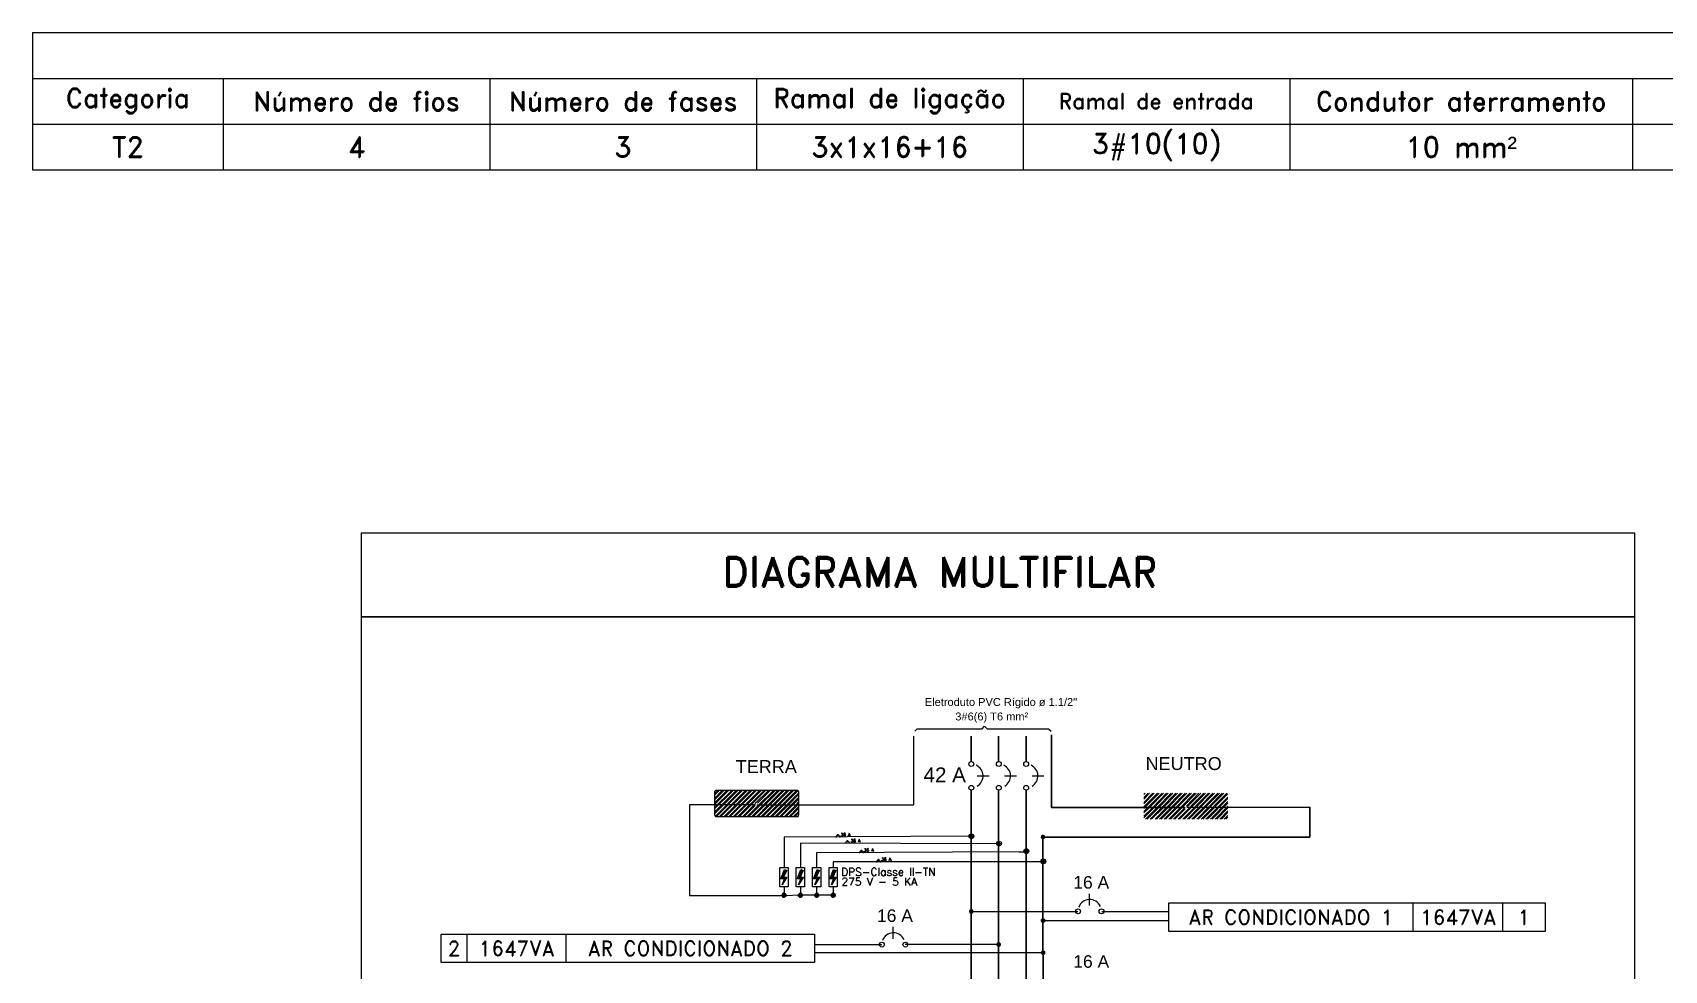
# Model space of a CAD drawing. Header units: metres. Extents: x 2012 to 4043, y 2396 to 4846.
# Drawn here: x 2069.24 to 2079.74, y 2412.63 to 2418.66 of the extents above; entities that cross this region are included whole.
import ezdxf

# ---------------------------------------------------------------- set-up
doc = ezdxf.new("R2010")
doc.units = ezdxf.units.M
doc.linetypes.add('CONTORNO_QUADRO_T', pattern=[0.35, 0.2, -0.15])
for name, color, linetype in [('ELE-TEXTO04', 4, 'CONTORNO_QUADRO_T'), ('PDF3_COTA', 7, 'Continuous'), ('PDF3_DI-Barramento Fase 1', 6, 'Continuous'), ('PDF3_DI-Barramento Fase 2', 6, 'Continuous'), ('PDF3_DI-Barramento Fase 3', 4, 'Continuous'), ('PDF3_DI-Disjuntor', 7, 'Continuous'), ('PDF3_DI-Textos do diagrama', 7, 'Continuous'), ('PDF3_DIAGRAMA', 7, 'Continuous'), ('PDF3_eletrodutos', 3, 'Continuous'), ('PDF3_Text', 7, 'Continuous'), ('VISTA FRONTAL', 7, 'Continuous')]:
    doc.layers.add(name, color=color, linetype=linetype)
doc.layers.add('PDF3_DI-Linhas do diagrama', color=7, linetype='Continuous', true_color=0xdcdcdc)
doc.styles.add('N', font='romand.shx', dxfattribs={"height": 0.13})
doc.styles.add('PDF Arial', font='arial.ttf')

msp = doc.modelspace()

# ---------------------------------------------------------------- linework, layer by layer
for p, q in [((2069.236, 2418.664), (2092.521, 2418.664)), ((2069.236, 2418.664), (2069.236, 2417.782)), ((2069.236, 2418.37), (2092.521, 2418.37)), ((2070.462, 2418.37), (2070.462, 2417.782)), ((2072.178, 2418.37), (2072.178, 2417.782)), ((2073.893, 2418.37), (2073.893, 2417.782)), ((2075.609, 2418.37), (2075.609, 2417.782)), ((2077.325, 2418.37), (2077.325, 2417.782)), ((2079.531, 2418.37), (2079.531, 2417.782)), ((2069.236, 2418.076), (2092.521, 2418.076)), ((2069.236, 2417.782), (2092.521, 2417.782))]:
    msp.add_line(p, q)
at = {"layer": 'PDF3_COTA', "lineweight": 25}
for points in [[(2075.284, 2413.011), (2075.962, 2413.011)], [(2076.116, 2413.011), (2076.546, 2413.011)], [(2078.12, 2412.882), (2078.12, 2413.065)], [(2078.695, 2412.882), (2078.695, 2413.065)], [(2075.735, 2412.952), (2076.546, 2412.952)], [(2072.032, 2412.681), (2072.032, 2412.865)], [(2072.669, 2412.681), (2072.669, 2412.865)], [(2074.268, 2412.797), (2074.7, 2412.797)], [(2075.452, 2412.797), (2074.85, 2412.797)], [(2075.735, 2412.745), (2074.268, 2412.745)]]:
    msp.add_lwpolyline(points, dxfattribs=at)
for points in [[(2076.546, 2412.882), (2076.546, 2413.065), (2078.969, 2413.065), (2078.969, 2412.882), (2076.714, 2412.882)], [(2071.864, 2412.681), (2071.864, 2412.865), (2074.268, 2412.865), (2074.268, 2412.681)]]:
    msp.add_lwpolyline(points, close=True, dxfattribs=at)
at = {"layer": 'PDF3_DI-Barramento Fase 1', "lineweight": 30}
for points in [[(2075.276, 2414.139), (2075.276, 2413.973)], [(2075.452, 2414.139), (2075.452, 2413.973)], [(2075.628, 2414.139), (2075.628, 2413.973)], [(2075.276, 2413.79), (2075.276, 2408.867), (2075.276, 2408.468)]]:
    msp.add_lwpolyline(points, dxfattribs=at)
at = {"layer": 'PDF3_DI-Barramento Fase 2', "lineweight": 30}
msp.add_lwpolyline([(2075.452, 2413.79), (2075.452, 2408.867), (2075.452, 2408.472)], dxfattribs=at)
at = {"layer": 'PDF3_DI-Barramento Fase 3', "lineweight": 30}
for points in [[(2075.792, 2414.146), (2075.792, 2413.679), (2076.652, 2413.679)], [(2076.663, 2413.679), (2077.454, 2413.681), (2077.454, 2413.489), (2075.827, 2413.489)], [(2076.239, 2413.489), (2075.737, 2413.489), (2075.739, 2411.973), (2075.739, 2408.867), (2075.739, 2408.487)]]:
    msp.add_lwpolyline(points, dxfattribs=at)
at = {"layer": 'PDF3_DI-Barramento Fase 3', "color": 6, "lineweight": 30}
msp.add_lwpolyline([(2075.628, 2413.79), (2075.628, 2408.867), (2075.628, 2408.485)], dxfattribs=at)
at = {"layer": 'PDF3_DI-Disjuntor', "transparency": 33554559}
for points in [[(2074.055, 2413.231), (2074.084, 2413.221), (2074.05, 2413.221)], [(2074.071, 2413.274), (2074.068, 2413.231), (2074.055, 2413.231)], [(2074.09, 2413.231), (2074.055, 2413.231), (2074.084, 2413.221)], [(2074.074, 2413.221), (2074.084, 2413.221), (2074.059, 2413.181)], [(2074.089, 2413.274), (2074.071, 2413.274), (2074.068, 2413.231)], [(2074.074, 2413.28), (2074.089, 2413.274), (2074.071, 2413.274)], [(2074.159, 2413.231), (2074.19, 2413.221), (2074.156, 2413.221)], [(2074.177, 2413.274), (2074.174, 2413.231), (2074.159, 2413.231)], [(2074.196, 2413.231), (2074.159, 2413.231), (2074.19, 2413.221)], [(2074.18, 2413.221), (2074.19, 2413.221), (2074.165, 2413.181)], [(2074.195, 2413.274), (2074.177, 2413.274), (2074.174, 2413.231)], [(2074.18, 2413.28), (2074.195, 2413.274), (2074.177, 2413.274)], [(2074.265, 2413.231), (2074.296, 2413.221), (2074.26, 2413.221)], [(2074.283, 2413.274), (2074.278, 2413.231), (2074.265, 2413.231)], [(2074.302, 2413.231), (2074.265, 2413.231), (2074.296, 2413.221)], [(2074.284, 2413.221), (2074.296, 2413.221), (2074.27, 2413.181)], [(2074.299, 2413.274), (2074.283, 2413.274), (2074.278, 2413.231)], [(2074.284, 2413.28), (2074.299, 2413.274), (2074.283, 2413.274)], [(2074.371, 2413.231), (2074.4, 2413.221), (2074.366, 2413.221)], [(2074.387, 2413.274), (2074.384, 2413.231), (2074.371, 2413.231)], [(2074.407, 2413.231), (2074.371, 2413.231), (2074.4, 2413.221)], [(2074.39, 2413.221), (2074.4, 2413.221), (2074.376, 2413.181)], [(2074.405, 2413.274), (2074.387, 2413.274), (2074.384, 2413.231)], [(2074.39, 2413.28), (2074.405, 2413.274), (2074.387, 2413.274)]]:
    msp.add_solid(points, dxfattribs=at)
at = {"layer": 'PDF3_DI-Linhas do diagrama', "lineweight": 20}
for centre in [(2075.276, 2413.494), (2075.454, 2413.447), (2075.63, 2413.398), (2075.739, 2413.333)]:
    msp.add_circle(centre, 0.0155, dxfattribs=at)
at = {"layer": 'PDF3_DI-Linhas do diagrama', "transparency": 33554559}
for points in [[(2075.266, 2413.502), (2075.276, 2413.494), (2075.263, 2413.494)], [(2075.263, 2413.494), (2075.266, 2413.485), (2075.276, 2413.494)], [(2075.276, 2413.507), (2075.266, 2413.502), (2075.276, 2413.494)], [(2075.266, 2413.485), (2075.276, 2413.494), (2075.276, 2413.481)], [(2075.276, 2413.494), (2075.284, 2413.502), (2075.276, 2413.507)], [(2075.289, 2413.494), (2075.276, 2413.494), (2075.284, 2413.502)], [(2075.276, 2413.494), (2075.276, 2413.481), (2075.284, 2413.485)], [(2075.284, 2413.485), (2075.289, 2413.494), (2075.276, 2413.494)], [(2075.442, 2413.454), (2075.452, 2413.446), (2075.439, 2413.446)], [(2075.439, 2413.446), (2075.442, 2413.437), (2075.452, 2413.446)], [(2075.452, 2413.458), (2075.442, 2413.454), (2075.452, 2413.446)], [(2075.442, 2413.437), (2075.452, 2413.446), (2075.452, 2413.433)], [(2075.452, 2413.446), (2075.46, 2413.454), (2075.452, 2413.458)], [(2075.463, 2413.446), (2075.452, 2413.446), (2075.46, 2413.454)], [(2075.452, 2413.446), (2075.452, 2413.433), (2075.46, 2413.437)], [(2075.46, 2413.437), (2075.463, 2413.446), (2075.452, 2413.446)], [(2075.621, 2413.407), (2075.631, 2413.399), (2075.618, 2413.399)], [(2075.631, 2413.41), (2075.621, 2413.407), (2075.631, 2413.399)], [(2075.631, 2413.399), (2075.639, 2413.407), (2075.631, 2413.41)], [(2075.642, 2413.399), (2075.631, 2413.399), (2075.639, 2413.407)], [(2075.618, 2413.399), (2075.621, 2413.389), (2075.631, 2413.399)], [(2075.621, 2413.389), (2075.631, 2413.399), (2075.631, 2413.386)], [(2075.631, 2413.399), (2075.631, 2413.386), (2075.639, 2413.389)], [(2075.639, 2413.389), (2075.642, 2413.399), (2075.631, 2413.399)], [(2075.73, 2413.342), (2075.74, 2413.332), (2075.727, 2413.332)], [(2075.727, 2413.332), (2075.73, 2413.324), (2075.74, 2413.332)], [(2075.74, 2413.345), (2075.73, 2413.342), (2075.74, 2413.332)], [(2075.73, 2413.324), (2075.74, 2413.332), (2075.74, 2413.319)], [(2075.74, 2413.332), (2075.748, 2413.342), (2075.74, 2413.345)], [(2075.752, 2413.332), (2075.74, 2413.332), (2075.748, 2413.342)], [(2075.74, 2413.332), (2075.74, 2413.319), (2075.748, 2413.324)], [(2075.748, 2413.324), (2075.752, 2413.332), (2075.74, 2413.332)], [(2075.276, 2413.011), (2075.263, 2413.018), (2075.261, 2413.011)], [(2075.261, 2413.011), (2075.263, 2413.003), (2075.276, 2413.011)], [(2075.267, 2413.024), (2075.276, 2413.011), (2075.263, 2413.018)], [(2075.263, 2413.003), (2075.276, 2413.011), (2075.267, 2412.996)], [(2075.276, 2413.026), (2075.267, 2413.024), (2075.276, 2413.011)], [(2075.276, 2413.011), (2075.267, 2412.996), (2075.276, 2412.995)], [(2075.276, 2413.011), (2075.284, 2413.024), (2075.276, 2413.026)], [(2075.289, 2413.018), (2075.276, 2413.011), (2075.284, 2413.024)], [(2075.29, 2413.011), (2075.289, 2413.018), (2075.276, 2413.011)], [(2075.276, 2412.995), (2075.284, 2412.996), (2075.276, 2413.011)], [(2075.284, 2412.996), (2075.276, 2413.011), (2075.289, 2413.003)], [(2075.276, 2413.011), (2075.289, 2413.003), (2075.29, 2413.011)], [(2075.737, 2412.952), (2075.724, 2412.961), (2075.722, 2412.952)], [(2075.722, 2412.952), (2075.724, 2412.944), (2075.737, 2412.952)], [(2075.73, 2412.965), (2075.737, 2412.952), (2075.724, 2412.961)], [(2075.724, 2412.944), (2075.737, 2412.952), (2075.73, 2412.939)], [(2075.737, 2412.967), (2075.73, 2412.965), (2075.737, 2412.952)], [(2075.737, 2412.952), (2075.73, 2412.939), (2075.737, 2412.938)], [(2075.737, 2412.952), (2075.745, 2412.965), (2075.737, 2412.967)], [(2075.752, 2412.961), (2075.737, 2412.952), (2075.745, 2412.965)], [(2075.753, 2412.952), (2075.752, 2412.961), (2075.737, 2412.952)], [(2075.737, 2412.938), (2075.745, 2412.939), (2075.737, 2412.952)], [(2075.745, 2412.939), (2075.737, 2412.952), (2075.752, 2412.944)], [(2075.737, 2412.952), (2075.752, 2412.944), (2075.753, 2412.952)], [(2075.452, 2412.797), (2075.439, 2412.806), (2075.437, 2412.797)], [(2075.437, 2412.797), (2075.439, 2412.789), (2075.452, 2412.797)], [(2075.445, 2412.811), (2075.452, 2412.797), (2075.439, 2412.806)], [(2075.439, 2412.789), (2075.452, 2412.797), (2075.445, 2412.784)], [(2075.452, 2412.812), (2075.445, 2412.811), (2075.452, 2412.797)], [(2075.452, 2412.797), (2075.445, 2412.784), (2075.452, 2412.783)], [(2075.452, 2412.797), (2075.46, 2412.811), (2075.452, 2412.812)], [(2075.465, 2412.806), (2075.452, 2412.797), (2075.46, 2412.811)], [(2075.468, 2412.797), (2075.465, 2412.806), (2075.452, 2412.797)], [(2075.452, 2412.783), (2075.46, 2412.784), (2075.452, 2412.797)], [(2075.46, 2412.784), (2075.452, 2412.797), (2075.465, 2412.789)], [(2075.452, 2412.797), (2075.465, 2412.789), (2075.468, 2412.797)], [(2075.739, 2412.745), (2075.726, 2412.753), (2075.724, 2412.745)], [(2075.724, 2412.745), (2075.726, 2412.737), (2075.739, 2412.745)], [(2075.73, 2412.758), (2075.739, 2412.745), (2075.726, 2412.753)], [(2075.726, 2412.737), (2075.739, 2412.745), (2075.73, 2412.732)], [(2075.739, 2412.76), (2075.73, 2412.758), (2075.739, 2412.745)], [(2075.739, 2412.745), (2075.73, 2412.732), (2075.739, 2412.731)], [(2075.739, 2412.745), (2075.747, 2412.758), (2075.739, 2412.76)], [(2075.752, 2412.753), (2075.739, 2412.745), (2075.747, 2412.758)], [(2075.753, 2412.745), (2075.752, 2412.753), (2075.739, 2412.745)], [(2075.739, 2412.731), (2075.747, 2412.732), (2075.739, 2412.745)], [(2075.747, 2412.732), (2075.739, 2412.745), (2075.752, 2412.737)], [(2075.739, 2412.745), (2075.752, 2412.737), (2075.753, 2412.745)]]:
    msp.add_solid(points, dxfattribs=at)
at = {"layer": 'PDF3_DI-Textos do diagrama', "lineweight": 20}
msp.add_lwpolyline([(2074.912, 2414.17), (2074.928, 2414.186), (2075.346, 2414.186), (2075.36, 2414.203), (2075.377, 2414.186), (2075.773, 2414.186), (2075.789, 2414.17)], dxfattribs=at)
for points in [[(2074.089, 2413.274), (2074.068, 2413.231), (2074.09, 2413.231), (2074.059, 2413.181), (2074.074, 2413.221), (2074.05, 2413.221), (2074.074, 2413.28)], [(2074.195, 2413.274), (2074.174, 2413.231), (2074.196, 2413.231), (2074.165, 2413.181), (2074.18, 2413.221), (2074.156, 2413.221), (2074.18, 2413.28)], [(2074.299, 2413.274), (2074.278, 2413.231), (2074.302, 2413.231), (2074.27, 2413.181), (2074.284, 2413.221), (2074.26, 2413.221), (2074.284, 2413.28)], [(2074.405, 2413.274), (2074.384, 2413.231), (2074.407, 2413.231), (2074.376, 2413.181), (2074.39, 2413.221), (2074.366, 2413.221), (2074.39, 2413.28)]]:
    msp.add_lwpolyline(points, close=True, dxfattribs=at)
at = {"layer": 'PDF3_DIAGRAMA', "color": 1, "lineweight": 5}
for points in [[(2075.313, 2413.882), (2075.39, 2413.882)], [(2075.489, 2413.882), (2075.566, 2413.882)], [(2075.667, 2413.882), (2075.742, 2413.882)], [(2074.418, 2413.496), (2074.418, 2413.508)], [(2074.479, 2413.456), (2074.479, 2413.468)], [(2074.569, 2413.394), (2074.569, 2413.406)], [(2074.679, 2413.336), (2074.679, 2413.348)], [(2076.037, 2413.048), (2076.037, 2413.124)], [(2074.774, 2412.834), (2074.774, 2412.911)]]:
    msp.add_lwpolyline(points, dxfattribs=at)
at = {"layer": 'PDF3_DIAGRAMA', "lineweight": 5}
for points in [[(2075.29, 2413.494), (2074.071, 2413.489), (2074.071, 2413.293)], [(2075.465, 2413.445), (2074.177, 2413.45), (2074.177, 2413.293)], [(2075.592, 2413.393), (2074.281, 2413.388), (2074.281, 2413.293)], [(2075.737, 2413.329), (2074.387, 2413.329), (2074.387, 2413.293)], [(2075.585, 2413.393), (2075.638, 2413.394)]]:
    msp.add_lwpolyline(points, dxfattribs=at)
at = {"layer": 'PDF3_DIAGRAMA', "color": 1, "lineweight": 5}
for points in [[(2074.045, 2413.293), (2074.097, 2413.293), (2074.097, 2413.168), (2074.045, 2413.168)], [(2074.149, 2413.293), (2074.203, 2413.293), (2074.203, 2413.168), (2074.149, 2413.168)], [(2074.255, 2413.293), (2074.307, 2413.293), (2074.307, 2413.168), (2074.255, 2413.168)], [(2074.361, 2413.293), (2074.413, 2413.293), (2074.413, 2413.168), (2074.361, 2413.168)]]:
    msp.add_lwpolyline(points, close=True, dxfattribs=at)
for centre, radius in [((2075.276, 2413.959), 0.0155), ((2075.453, 2413.959), 0.0155), ((2075.629, 2413.959), 0.0155), ((2075.276, 2413.806), 0.0155), ((2075.453, 2413.806), 0.0155), ((2075.629, 2413.806), 0.0155), ((2074.406, 2413.49), 0.00241), ((2074.43, 2413.49), 0.00241), ((2074.467, 2413.451), 0.00241), ((2074.491, 2413.451), 0.00241), ((2074.557, 2413.389), 0.00241), ((2074.581, 2413.389), 0.00241), ((2074.667, 2413.33), 0.00241), ((2074.691, 2413.33), 0.00241), ((2075.963, 2413.011), 0.0155), ((2076.114, 2413.011), 0.0155), ((2074.7, 2412.797), 0.0155), ((2074.852, 2412.797), 0.0155)]:
    msp.add_circle(centre, radius, dxfattribs=at)
for centre, radius, start, end in [((2075.276, 2413.882), 0.0758, 299.9965, 65.001), ((2075.453, 2413.882), 0.0758, 299.9965, 65.001), ((2075.629, 2413.882), 0.0758, 299.9965, 65.001), ((2074.418, 2413.49), 0.0118, 29.9965, 155.001), ((2074.479, 2413.451), 0.0118, 29.9965, 155.001), ((2074.569, 2413.389), 0.0118, 29.9965, 155.001), ((2074.679, 2413.33), 0.0118, 29.9965, 155.001), ((2076.038, 2413.011), 0.0758, 24.9999, 159.9994), ((2074.775, 2412.797), 0.0758, 24.9999, 159.9994)]:
    msp.add_arc(centre, radius, start, end, dxfattribs=at)
at = {"layer": 'PDF3_eletrodutos', "lineweight": 9}
for points in [[(2073.895, 2413.697), (2074.907, 2413.697), (2074.907, 2414.139)], [(2073.623, 2413.769), (2073.642, 2413.787)], [(2073.623, 2413.738), (2073.671, 2413.787)], [(2073.623, 2413.709), (2073.701, 2413.787)], [(2073.623, 2413.679), (2073.732, 2413.787)], [(2073.623, 2413.648), (2073.761, 2413.787)], [(2073.623, 2413.759), (2073.652, 2413.787)], [(2073.623, 2413.728), (2073.681, 2413.787)], [(2073.623, 2413.699), (2073.711, 2413.787)], [(2073.623, 2413.67), (2073.742, 2413.787)], [(2073.623, 2413.639), (2073.771, 2413.787)], [(2073.627, 2413.622), (2073.79, 2413.787)], [(2073.636, 2413.622), (2073.8, 2413.787)], [(2073.655, 2413.622), (2073.821, 2413.787)], [(2073.665, 2413.622), (2073.831, 2413.787)], [(2073.685, 2413.622), (2073.851, 2413.787)], [(2073.696, 2413.622), (2073.861, 2413.787)], [(2073.715, 2413.622), (2073.88, 2413.787)], [(2073.725, 2413.622), (2073.89, 2413.787)], [(2073.745, 2413.622), (2073.911, 2413.787)], [(2073.755, 2413.622), (2073.921, 2413.787)], [(2073.774, 2413.622), (2073.94, 2413.787)], [(2073.784, 2413.622), (2073.95, 2413.787)], [(2073.834, 2413.622), (2073.909, 2413.697), (2074.001, 2413.787)], [(2073.844, 2413.622), (2073.919, 2413.697), (2074.011, 2413.787)], [(2073.864, 2413.622), (2073.939, 2413.697), (2074.03, 2413.787)], [(2073.874, 2413.622), (2073.95, 2413.697), (2074.04, 2413.787)], [(2073.888, 2413.706), (2073.97, 2413.787)], [(2073.895, 2413.622), (2073.97, 2413.697), (2074.059, 2413.787)], [(2073.9, 2413.706), (2073.98, 2413.787)], [(2073.905, 2413.622), (2073.98, 2413.697), (2074.069, 2413.787)], [(2073.924, 2413.622), (2073.999, 2413.697), (2074.089, 2413.787)], [(2073.934, 2413.622), (2074.009, 2413.697), (2074.1, 2413.787)], [(2073.954, 2413.622), (2074.028, 2413.697), (2074.12, 2413.787)], [(2073.963, 2413.622), (2074.04, 2413.697), (2074.13, 2413.787)], [(2073.984, 2413.622), (2074.059, 2413.697), (2074.149, 2413.787)], [(2073.994, 2413.622), (2074.069, 2413.697), (2074.159, 2413.787)], [(2074.014, 2413.622), (2074.089, 2413.697), (2074.165, 2413.772)], [(2074.024, 2413.622), (2074.099, 2413.697), (2074.165, 2413.763)], [(2074.043, 2413.622), (2074.118, 2413.697), (2074.165, 2413.743)], [(2074.053, 2413.622), (2074.128, 2413.697), (2074.165, 2413.733)], [(2073.885, 2413.697), (2073.463, 2413.697), (2073.463, 2413.114), (2074.09, 2413.114)], [(2073.805, 2413.622), (2073.887, 2413.704)], [(2073.815, 2413.622), (2073.885, 2413.693)], [(2074.074, 2413.622), (2074.149, 2413.697), (2074.165, 2413.714)], [(2074.084, 2413.622), (2074.159, 2413.697), (2074.165, 2413.704)], [(2074.103, 2413.622), (2074.165, 2413.683)], [(2074.113, 2413.622), (2074.165, 2413.673)], [(2074.133, 2413.622), (2074.165, 2413.653)], [(2074.143, 2413.622), (2074.165, 2413.644)], [(2074.071, 2413.168), (2074.071, 2413.114)], [(2074.081, 2413.112), (2074.172, 2413.117), (2074.39, 2413.117)], [(2074.177, 2413.168), (2074.177, 2413.114)], [(2074.281, 2413.168), (2074.281, 2413.114)], [(2074.387, 2413.168), (2074.387, 2413.114)]]:
    msp.add_lwpolyline(points, dxfattribs=at)
for points in [[(2073.634, 2413.789), (2073.632, 2413.789), (2073.631, 2413.787), (2073.629, 2413.787), (2073.627, 2413.785), (2073.626, 2413.784), (2073.626, 2413.782), (2073.624, 2413.781), (2073.624, 2413.779), (2073.624, 2413.631), (2073.626, 2413.629), (2073.626, 2413.627), (2073.627, 2413.626), (2073.627, 2413.624), (2073.629, 2413.624), (2073.631, 2413.622), (2073.632, 2413.622), (2073.634, 2413.622), (2074.157, 2413.622), (2074.159, 2413.622), (2074.161, 2413.622), (2074.162, 2413.624), (2074.164, 2413.624), (2074.164, 2413.626), (2074.165, 2413.627), (2074.165, 2413.629), (2074.167, 2413.631), (2074.167, 2413.779), (2074.165, 2413.781), (2074.165, 2413.782), (2074.165, 2413.784), (2074.164, 2413.785), (2074.162, 2413.787), (2074.161, 2413.787), (2074.159, 2413.789), (2074.157, 2413.789)], [(2074.084, 2413.114), (2074.084, 2413.112), (2074.082, 2413.109), (2074.081, 2413.107), (2074.081, 2413.106), (2074.077, 2413.104), (2074.076, 2413.102), (2074.074, 2413.102), (2074.071, 2413.101), (2074.069, 2413.102), (2074.066, 2413.102), (2074.064, 2413.102), (2074.063, 2413.104), (2074.061, 2413.106), (2074.059, 2413.109), (2074.059, 2413.111), (2074.058, 2413.112), (2074.058, 2413.115), (2074.059, 2413.117), (2074.059, 2413.12), (2074.061, 2413.122), (2074.063, 2413.124), (2074.064, 2413.125), (2074.066, 2413.127), (2074.069, 2413.127), (2074.071, 2413.127), (2074.074, 2413.127), (2074.076, 2413.125), (2074.077, 2413.125), (2074.081, 2413.124), (2074.081, 2413.12), (2074.082, 2413.119), (2074.084, 2413.117), (2074.084, 2413.114), (2074.084, 2413.117), (2074.082, 2413.119), (2074.081, 2413.12), (2074.081, 2413.124), (2074.077, 2413.125), (2074.076, 2413.125), (2074.074, 2413.127), (2074.071, 2413.127), (2074.069, 2413.127), (2074.066, 2413.127), (2074.064, 2413.125), (2074.063, 2413.124), (2074.061, 2413.122), (2074.059, 2413.12), (2074.059, 2413.117), (2074.058, 2413.115), (2074.058, 2413.112), (2074.059, 2413.111), (2074.059, 2413.109), (2074.061, 2413.106), (2074.063, 2413.104), (2074.064, 2413.102), (2074.066, 2413.102), (2074.069, 2413.102), (2074.071, 2413.101), (2074.074, 2413.102), (2074.076, 2413.102), (2074.077, 2413.104), (2074.081, 2413.106), (2074.081, 2413.107), (2074.082, 2413.109), (2074.084, 2413.112)], [(2074.188, 2413.114), (2074.188, 2413.112), (2074.188, 2413.109), (2074.187, 2413.107), (2074.185, 2413.106), (2074.183, 2413.104), (2074.182, 2413.102), (2074.178, 2413.102), (2074.177, 2413.101), (2074.175, 2413.102), (2074.172, 2413.102), (2074.17, 2413.102), (2074.169, 2413.104), (2074.167, 2413.106), (2074.165, 2413.109), (2074.164, 2413.111), (2074.164, 2413.112), (2074.164, 2413.115), (2074.164, 2413.117), (2074.165, 2413.12), (2074.167, 2413.122), (2074.169, 2413.124), (2074.17, 2413.125), (2074.172, 2413.127), (2074.175, 2413.127), (2074.177, 2413.127), (2074.178, 2413.127), (2074.182, 2413.125), (2074.183, 2413.125), (2074.185, 2413.124), (2074.187, 2413.12), (2074.188, 2413.119), (2074.188, 2413.117), (2074.188, 2413.114), (2074.188, 2413.117), (2074.188, 2413.119), (2074.187, 2413.12), (2074.185, 2413.124), (2074.183, 2413.125), (2074.182, 2413.125), (2074.178, 2413.127), (2074.177, 2413.127), (2074.175, 2413.127), (2074.172, 2413.127), (2074.17, 2413.125), (2074.169, 2413.124), (2074.167, 2413.122), (2074.165, 2413.12), (2074.164, 2413.117), (2074.164, 2413.115), (2074.164, 2413.112), (2074.164, 2413.111), (2074.165, 2413.109), (2074.167, 2413.106), (2074.169, 2413.104), (2074.17, 2413.102), (2074.172, 2413.102), (2074.175, 2413.102), (2074.177, 2413.101), (2074.178, 2413.102), (2074.182, 2413.102), (2074.183, 2413.104), (2074.185, 2413.106), (2074.187, 2413.107), (2074.188, 2413.109), (2074.188, 2413.112)], [(2074.294, 2413.114), (2074.294, 2413.112), (2074.293, 2413.109), (2074.293, 2413.107), (2074.291, 2413.106), (2074.289, 2413.104), (2074.286, 2413.102), (2074.284, 2413.102), (2074.283, 2413.101), (2074.28, 2413.102), (2074.278, 2413.102), (2074.275, 2413.102), (2074.273, 2413.104), (2074.271, 2413.106), (2074.27, 2413.109), (2074.27, 2413.111), (2074.27, 2413.112), (2074.27, 2413.115), (2074.27, 2413.117), (2074.27, 2413.12), (2074.271, 2413.122), (2074.273, 2413.124), (2074.275, 2413.125), (2074.278, 2413.127), (2074.28, 2413.127), (2074.283, 2413.127), (2074.284, 2413.127), (2074.286, 2413.125), (2074.289, 2413.125), (2074.291, 2413.124), (2074.293, 2413.12), (2074.293, 2413.119), (2074.294, 2413.117), (2074.294, 2413.114), (2074.294, 2413.117), (2074.293, 2413.119), (2074.293, 2413.12), (2074.291, 2413.124), (2074.289, 2413.125), (2074.286, 2413.125), (2074.284, 2413.127), (2074.283, 2413.127), (2074.28, 2413.127), (2074.278, 2413.127), (2074.275, 2413.125), (2074.273, 2413.124), (2074.271, 2413.122), (2074.27, 2413.12), (2074.27, 2413.117), (2074.27, 2413.115), (2074.27, 2413.112), (2074.27, 2413.111), (2074.27, 2413.109), (2074.271, 2413.106), (2074.273, 2413.104), (2074.275, 2413.102), (2074.278, 2413.102), (2074.28, 2413.102), (2074.283, 2413.101), (2074.284, 2413.102), (2074.286, 2413.102), (2074.289, 2413.104), (2074.291, 2413.106), (2074.293, 2413.107), (2074.293, 2413.109), (2074.294, 2413.112)], [(2074.4, 2413.114), (2074.4, 2413.112), (2074.399, 2413.109), (2074.397, 2413.107), (2074.397, 2413.106), (2074.394, 2413.104), (2074.392, 2413.102), (2074.39, 2413.102), (2074.387, 2413.101), (2074.386, 2413.102), (2074.382, 2413.102), (2074.381, 2413.102), (2074.379, 2413.104), (2074.377, 2413.106), (2074.376, 2413.109), (2074.374, 2413.111), (2074.374, 2413.112), (2074.374, 2413.115), (2074.374, 2413.117), (2074.376, 2413.12), (2074.377, 2413.122), (2074.379, 2413.124), (2074.381, 2413.125), (2074.382, 2413.127), (2074.386, 2413.127), (2074.387, 2413.127), (2074.39, 2413.127), (2074.392, 2413.125), (2074.394, 2413.125), (2074.397, 2413.124), (2074.397, 2413.12), (2074.399, 2413.119), (2074.4, 2413.117), (2074.4, 2413.114), (2074.4, 2413.117), (2074.399, 2413.119), (2074.397, 2413.12), (2074.397, 2413.124), (2074.394, 2413.125), (2074.392, 2413.125), (2074.39, 2413.127), (2074.387, 2413.127), (2074.386, 2413.127), (2074.382, 2413.127), (2074.381, 2413.125), (2074.379, 2413.124), (2074.377, 2413.122), (2074.376, 2413.12), (2074.374, 2413.117), (2074.374, 2413.115), (2074.374, 2413.112), (2074.374, 2413.111), (2074.376, 2413.109), (2074.377, 2413.106), (2074.379, 2413.104), (2074.381, 2413.102), (2074.382, 2413.102), (2074.386, 2413.102), (2074.387, 2413.101), (2074.39, 2413.102), (2074.392, 2413.102), (2074.394, 2413.104), (2074.397, 2413.106), (2074.397, 2413.107), (2074.399, 2413.109), (2074.4, 2413.112)]]:
    msp.add_lwpolyline(points, close=True, dxfattribs=at)
at = {"layer": 'PDF3_eletrodutos', "color": 4, "lineweight": 9}
for points in [[(2076.386, 2413.743), (2076.414, 2413.771)], [(2076.386, 2413.712), (2076.443, 2413.771)], [(2076.386, 2413.683), (2076.474, 2413.771)], [(2076.386, 2413.653), (2076.412, 2413.679), (2076.503, 2413.771)], [(2076.386, 2413.624), (2076.443, 2413.679), (2076.533, 2413.771)], [(2076.386, 2413.763), (2076.394, 2413.771)], [(2076.386, 2413.733), (2076.423, 2413.771)], [(2076.386, 2413.702), (2076.453, 2413.771)], [(2076.386, 2413.673), (2076.392, 2413.679), (2076.484, 2413.771)], [(2076.386, 2413.644), (2076.423, 2413.679), (2076.513, 2413.771)], [(2076.386, 2413.613), (2076.453, 2413.679), (2076.542, 2413.771)], [(2076.397, 2413.604), (2076.472, 2413.679), (2076.562, 2413.771)], [(2076.407, 2413.604), (2076.482, 2413.679), (2076.573, 2413.771)], [(2076.427, 2413.604), (2076.502, 2413.679), (2076.593, 2413.771)], [(2076.436, 2413.604), (2076.513, 2413.679), (2076.603, 2413.771)], [(2076.458, 2413.604), (2076.533, 2413.679), (2076.622, 2413.771)], [(2076.467, 2413.604), (2076.542, 2413.679), (2076.632, 2413.771)], [(2076.487, 2413.604), (2076.562, 2413.679), (2076.652, 2413.771)], [(2076.497, 2413.604), (2076.572, 2413.679), (2076.663, 2413.771)], [(2076.516, 2413.604), (2076.591, 2413.679), (2076.683, 2413.771)], [(2076.526, 2413.604), (2076.601, 2413.679), (2076.692, 2413.771)], [(2076.547, 2413.604), (2076.622, 2413.679), (2076.712, 2413.771)], [(2076.557, 2413.604), (2076.632, 2413.679), (2076.722, 2413.771)], [(2076.606, 2413.604), (2076.772, 2413.771)], [(2076.616, 2413.604), (2076.782, 2413.771)], [(2076.637, 2413.604), (2076.802, 2413.771)], [(2076.647, 2413.604), (2076.811, 2413.771)], [(2076.66, 2413.688), (2076.741, 2413.771)], [(2076.663, 2413.681), (2076.753, 2413.771)], [(2076.666, 2413.604), (2076.831, 2413.771)], [(2076.676, 2413.604), (2076.841, 2413.771)], [(2076.696, 2413.604), (2076.862, 2413.771)], [(2076.705, 2413.604), (2076.872, 2413.771)], [(2076.727, 2413.604), (2076.891, 2413.771)], [(2076.736, 2413.604), (2076.901, 2413.771)], [(2076.756, 2413.604), (2076.921, 2413.771)], [(2076.766, 2413.604), (2076.927, 2413.766)], [(2076.785, 2413.604), (2076.927, 2413.746)], [(2076.795, 2413.604), (2076.927, 2413.737)], [(2076.577, 2413.604), (2076.645, 2413.673)], [(2076.586, 2413.604), (2076.652, 2413.67)], [(2076.816, 2413.604), (2076.927, 2413.717)], [(2076.826, 2413.604), (2076.927, 2413.707)], [(2076.846, 2413.604), (2076.927, 2413.688)], [(2076.855, 2413.604), (2076.927, 2413.678)], [(2076.875, 2413.604), (2076.927, 2413.657)], [(2076.885, 2413.604), (2076.927, 2413.647)], [(2076.904, 2413.604), (2076.927, 2413.627)], [(2076.916, 2413.604), (2076.927, 2413.618)], [(2076.231, 2413.489), (2075.73, 2413.489), (2076.231, 2413.489)], [(2075.827, 2413.489), (2075.737, 2413.489), (2076.239, 2413.489), (2075.737, 2413.489)]]:
    msp.add_lwpolyline(points, dxfattribs=at)
at = {"layer": 'PDF3_eletrodutos', "color": 4, "transparency": 33554559}
for points in [[(2075.737, 2413.489), (2075.724, 2413.497), (2075.722, 2413.489)], [(2075.737, 2413.489), (2075.724, 2413.497), (2075.722, 2413.489)], [(2075.737, 2413.489), (2075.724, 2413.497), (2075.722, 2413.489)], [(2075.722, 2413.489), (2075.724, 2413.482), (2075.737, 2413.489)], [(2075.722, 2413.489), (2075.724, 2413.482), (2075.737, 2413.489)], [(2075.722, 2413.489), (2075.724, 2413.482), (2075.737, 2413.489)], [(2075.73, 2413.502), (2075.737, 2413.489), (2075.724, 2413.497)], [(2075.73, 2413.502), (2075.737, 2413.489), (2075.724, 2413.497)], [(2075.73, 2413.502), (2075.737, 2413.489), (2075.724, 2413.497)], [(2075.724, 2413.482), (2075.737, 2413.489), (2075.73, 2413.476)], [(2075.724, 2413.482), (2075.737, 2413.489), (2075.73, 2413.476)], [(2075.724, 2413.482), (2075.737, 2413.489), (2075.73, 2413.476)], [(2075.737, 2413.505), (2075.73, 2413.502), (2075.737, 2413.489)], [(2075.737, 2413.505), (2075.73, 2413.502), (2075.737, 2413.489)], [(2075.737, 2413.505), (2075.73, 2413.502), (2075.737, 2413.489)], [(2075.737, 2413.489), (2075.73, 2413.476), (2075.737, 2413.474)], [(2075.737, 2413.489), (2075.73, 2413.476), (2075.737, 2413.474)], [(2075.737, 2413.489), (2075.73, 2413.476), (2075.737, 2413.474)], [(2075.737, 2413.489), (2075.745, 2413.502), (2075.737, 2413.505)], [(2075.737, 2413.489), (2075.745, 2413.502), (2075.737, 2413.505)], [(2075.737, 2413.489), (2075.745, 2413.502), (2075.737, 2413.505)], [(2075.75, 2413.497), (2075.737, 2413.489), (2075.745, 2413.502)], [(2075.75, 2413.497), (2075.737, 2413.489), (2075.745, 2413.502)], [(2075.75, 2413.497), (2075.737, 2413.489), (2075.745, 2413.502)], [(2075.753, 2413.489), (2075.75, 2413.497), (2075.737, 2413.489)], [(2075.753, 2413.489), (2075.75, 2413.497), (2075.737, 2413.489)], [(2075.753, 2413.489), (2075.75, 2413.497), (2075.737, 2413.489)], [(2075.737, 2413.474), (2075.745, 2413.476), (2075.737, 2413.489)], [(2075.745, 2413.476), (2075.737, 2413.489), (2075.75, 2413.482)], [(2075.737, 2413.489), (2075.75, 2413.482), (2075.753, 2413.489)], [(2075.737, 2413.474), (2075.745, 2413.476), (2075.737, 2413.489)], [(2075.745, 2413.476), (2075.737, 2413.489), (2075.75, 2413.482)], [(2075.737, 2413.489), (2075.75, 2413.482), (2075.753, 2413.489)], [(2075.737, 2413.474), (2075.745, 2413.476), (2075.737, 2413.489)], [(2075.745, 2413.476), (2075.737, 2413.489), (2075.75, 2413.482)], [(2075.737, 2413.489), (2075.75, 2413.482), (2075.753, 2413.489)]]:
    msp.add_solid(points, dxfattribs=at)
at = {"layer": 'PDF3_eletrodutos', "transparency": 33554559}
for points in [[(2074.061, 2413.124), (2074.071, 2413.114), (2074.058, 2413.114)], [(2074.058, 2413.114), (2074.061, 2413.106), (2074.071, 2413.114)], [(2074.071, 2413.127), (2074.061, 2413.124), (2074.071, 2413.114)], [(2074.061, 2413.106), (2074.071, 2413.114), (2074.071, 2413.101)], [(2074.071, 2413.114), (2074.079, 2413.124), (2074.071, 2413.127)], [(2074.084, 2413.114), (2074.071, 2413.114), (2074.079, 2413.124)], [(2074.071, 2413.114), (2074.071, 2413.101), (2074.079, 2413.106)], [(2074.079, 2413.106), (2074.084, 2413.114), (2074.071, 2413.114)], [(2074.167, 2413.124), (2074.177, 2413.114), (2074.164, 2413.114)], [(2074.164, 2413.114), (2074.167, 2413.106), (2074.177, 2413.114)], [(2074.177, 2413.127), (2074.167, 2413.124), (2074.177, 2413.114)], [(2074.167, 2413.106), (2074.177, 2413.114), (2074.177, 2413.101)], [(2074.177, 2413.114), (2074.185, 2413.124), (2074.177, 2413.127)], [(2074.188, 2413.114), (2074.177, 2413.114), (2074.185, 2413.124)], [(2074.177, 2413.114), (2074.177, 2413.101), (2074.185, 2413.106)], [(2074.185, 2413.106), (2074.188, 2413.114), (2074.177, 2413.114)], [(2074.273, 2413.124), (2074.281, 2413.114), (2074.27, 2413.114)], [(2074.27, 2413.114), (2074.273, 2413.106), (2074.281, 2413.114)], [(2074.281, 2413.127), (2074.273, 2413.124), (2074.281, 2413.114)], [(2074.273, 2413.106), (2074.281, 2413.114), (2074.281, 2413.101)], [(2074.281, 2413.114), (2074.291, 2413.124), (2074.281, 2413.127)], [(2074.294, 2413.114), (2074.281, 2413.114), (2074.291, 2413.124)], [(2074.281, 2413.114), (2074.281, 2413.101), (2074.291, 2413.106)], [(2074.291, 2413.106), (2074.294, 2413.114), (2074.281, 2413.114)], [(2074.377, 2413.124), (2074.387, 2413.114), (2074.374, 2413.114)], [(2074.374, 2413.114), (2074.377, 2413.106), (2074.387, 2413.114)], [(2074.387, 2413.127), (2074.377, 2413.124), (2074.387, 2413.114)], [(2074.377, 2413.106), (2074.387, 2413.114), (2074.387, 2413.101)], [(2074.387, 2413.114), (2074.395, 2413.124), (2074.387, 2413.127)], [(2074.4, 2413.114), (2074.387, 2413.114), (2074.395, 2413.124)], [(2074.387, 2413.114), (2074.387, 2413.101), (2074.395, 2413.106)], [(2074.395, 2413.106), (2074.4, 2413.114), (2074.387, 2413.114)]]:
    msp.add_solid(points, dxfattribs=at)
at = {"layer": 'VISTA FRONTAL', "color": 0, "ltscale": 0.25}
for points in [[(2079.544, 2414.906), (2071.352, 2414.906), (2071.352, 2415.446), (2079.544, 2415.446)], [(2079.544, 2407.16), (2071.352, 2407.16), (2071.352, 2414.906), (2079.544, 2414.906)]]:
    msp.add_lwpolyline(points, close=True, dxfattribs=at)

# ---------------------------------------------------------------- texts
at = {"style": 'N'}
for s, width, gutter_width, insert, char_height, attachment_point in [('Categoria', 1.22552, 0.098, (2069.849, 2418.223), 0.1226, 5), ('Número de fios', 1.71573, 0.613, (2071.32, 2418.223), 0.12255, 5), ('Número de fases', 1.71573, 0.613, (2073.035, 2418.223), 0.12255, 5), ('Ramal de ligação', 1.71573, 0.613, (2074.751, 2418.223), 0.12255, 5), ('Ramal de entrada', 1.71573, 0.613, (2076.467, 2418.223), 0.1, 5), ('Condutor aterramento', 2.20594, 0.613, (2078.428, 2418.223), 0.12255, 5), ('\\A1;3#10(10)', 1.71573, 0.65, (2076.467, 2417.929), 0.13, 5), ('T2', 1.22552, 0.65, (2069.849, 2417.929), 0.13, 5), ('4', 1.71573, 0.65, (2071.32, 2417.929), 0.13, 5), ('3', 1.71573, 0.65, (2073.035, 2417.929), 0.13, 5), ('3x1x16+16', 1.71573, 0.65, (2074.751, 2417.929), 0.13, 5), ('10 mm{\\fArial|b0|i0|c0|p34;²}', 2.20594, 0.65, (2078.428, 2417.929), 0.13, 5), ('36 A', 0.09572, 0.65, (2074.435, 2413.515), 0.02, 1), ('36 A', 0.09572, 0.65, (2074.499, 2413.476), 0.02, 1), ('36 A', 0.09572, 0.65, (2074.584, 2413.415), 0.02, 1), ('36 A', 0.09572, 0.65, (2074.697, 2413.356), 0.02, 1), ('AR CONDICIONADO 1', 1.57483, 0.475, (2077.333, 2412.974), 0.09494, 5), ('1647VA', 0.57445, 0.475, (2078.408, 2412.974), 0.0949, 5), ('1', 0.27417, 0.475, (2078.832, 2412.974), 0.0949, 5), ('2', 0.16763, 0.475, (2071.948, 2412.773), 0.0949, 5), ('1647VA', 0.6369, 0.475, (2072.35, 2412.773), 0.0949, 5), ('AR CONDICIONADO 2', 1.59942, 0.475, (2073.468, 2412.773), 0.09494, 5)]:
    msp.add_mtext_dynamic_manual_height_columns(s, width=width, gutter_width=gutter_width, heights=[0], dxfattribs=dict(at, insert=insert, char_height=char_height, attachment_point=attachment_point))
at = {"layer": 'ELE-TEXTO04', "insert": (2073.674, 2415.29), "char_height": 0.18988, "attachment_point": 1, "style": 'N'}
msp.add_mtext('{\\C4;DIAGRAMA MULTIFILAR}', dxfattribs=at)
at = {"layer": 'PDF3_Text', "attachment_point": 7}
for s, insert, char_height, style in [('Eletroduto PVC Rígido ø 1.1/2"', (2074.977, 2414.317), 0.05079, 'PDF Arial'), ('3#6(6) T6 mm²', (2075.173, 2414.224), 0.05079, 'PDF Arial'), ('42 A', (2074.969, 2413.842), 0.0947, 'PDF Arial'), ('DPS-Classe II-TN', (2074.438, 2413.24), 0.05, 'N'), ('275 V - 5 KA', (2074.441, 2413.177), 0.05, 'N'), ('16 A', (2075.932, 2413.156), 0.0805, 'PDF Arial'), ('16 A', (2074.669, 2412.942), 0.0805, 'PDF Arial'), ('16 A', (2075.932, 2412.647), 0.0805, 'PDF Arial')]:
    msp.add_mtext(s, dxfattribs=dict(at, insert=insert, char_height=char_height, style=style))
at = {"layer": 'PDF3_Text', "color": 3, "insert": (2073.76, 2413.901), "char_height": 0.0831, "attachment_point": 7, "style": 'PDF Arial'}
msp.add_mtext('TERRA', dxfattribs=at)
at = {"layer": 'PDF3_Text', "color": 4, "insert": (2076.397, 2413.919), "char_height": 0.0831, "attachment_point": 7, "style": 'PDF Arial'}
msp.add_mtext('NEUTRO', dxfattribs=at)

doc.saveas('drawing.dxf')
